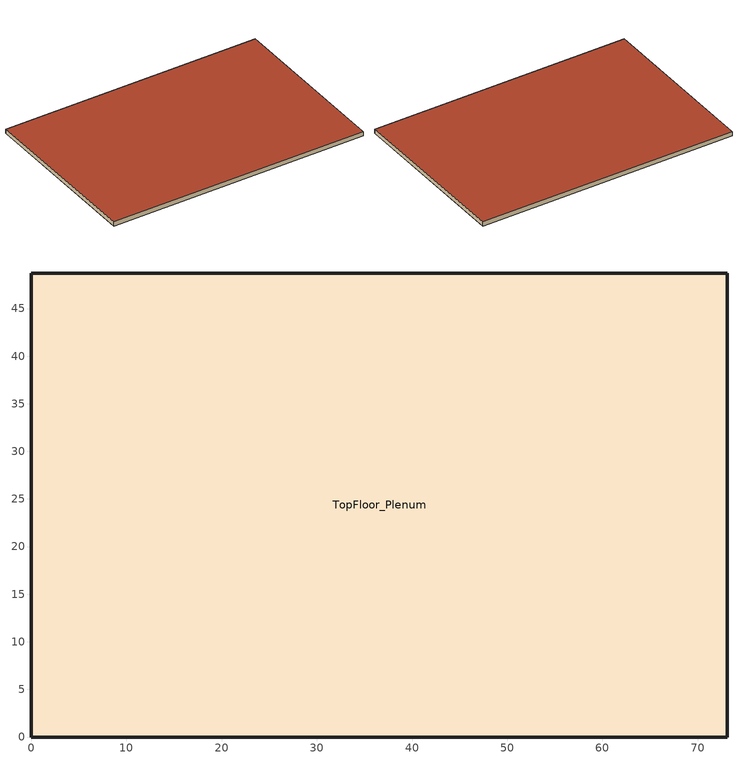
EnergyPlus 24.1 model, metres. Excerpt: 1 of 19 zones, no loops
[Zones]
TopFloor_Plenum
 floor to Perimeter_top_ZN_1 (DropCeiling): 73.11,0 0,0 4.57,4.57 68.53,4.57 z46.34
 floor to Perimeter_top_ZN_2 (DropCeiling): 73.11,0 68.53,4.57 68.53,44.16 73.11,48.74 z46.34
 floor to Perimeter_top_ZN_3 (DropCeiling): 0,48.74 73.11,48.74 68.53,44.16 4.57,44.16 z46.34
 floor to Perimeter_top_ZN_4 (DropCeiling): 0,0 0,48.74 4.57,44.16 4.57,4.57 z46.34
 floor to Core_top (DropCeiling): 4.57,44.16 68.53,44.16 68.53,4.57 4.57,4.57 z46.34
 wall outside (Mass Non-res Ext Wall): 73.11,0 73.11,48.74 0,48.74 0,0 73.11,0 z46.34:47.56
 roof outside (IEAD Non-res Roof): 73.11,0 73.11,48.74 0,48.74 0,0 z47.56
[Building]
Ref Bldg Large Office New2004_v1.3_5.0: Loads convergence tolerance value=0.04; Maximum number of warmup days=25; Minimum number of warmup days=6; North axis=0; Solar distribution=FullInteriorAndExterior; Temperature convergence tolerance value=0.2; Terrain=City
[Site:GroundTemperature:BuildingSurface]
19.527, 19.502, 19.536, 19.598, 20.002, 21.64, 22.225, 22.375, 21.449, 20.121, 19.802, 19.633
[Site:Location]
USA IL-CHICAGO-OHARE: Elevation=190; Latitude=41.77; Longitude=-87.75; Time zone=-6
[Site:WaterMainsTemperature]
Annual average outdoor air temperature=9.69; Calculation method=Correlation; Maximum difference in monthly average outdoor air temperatures=28.1
[SizingPeriod:DesignDay] Barometric pressure=99063; Day of month=21; Daylight saving time indicator=No; Humidity condition type=WetBulb; Rain indicator=No; Snow indicator=No; Solar model indicator=ASHRAEClearSky
Name | Daily dry bulb temperature range | Day type | Maximum dry bulb temperature | Month | Sky clearness | Wetbulb or dewpoint at maximum dry bulb | Wind direction | Wind speed
CHICAGO Ann Clg .4% Condns WB=>MDB | 10.7 | SummerDesignDay | 31.2 | 7 | 1 | 25.5 | 230 | 5.3
CHICAGO Ann Htg 99.6% Condns DB | 0 | WinterDesignDay | -20.6 | 1 | 0 | -20.6 | 270 | 4.9
[Construction]
DropCeiling: Std AC02
IEAD Non-res Roof: Roof Membrane, IEAD NonRes Roof Insulation, Metal Decking
Mass Non-res Ext Wall: 1IN Stucco, 8IN Concrete HW, Mass NonRes Wall Insulation, 1/2IN Gypsum
[Material] Thermal absorptance=0.9
Name | Conductivity | Density | Roughness | Solar absorptance | Specific heat | Thickness | Visible absorptance
1/2IN Gypsum | 0.16 | 784.9 | Smooth | 0.92 | 830 | 0.0127 | 0.92
1IN Stucco | 0.6918 | 1858 | Smooth | 0.92 | 837 | 0.0253 | 0.92
8IN CONCRETE HW | 1.311 | 2240 | Rough | 0.7 | 836.8 | 0.2032 | 0.7
IEAD NonRes Roof Insulation | 0.049 | 265 | MediumRough | 0.7 | 836.8 | 0.127339 | 0.7
Mass NonRes Wall Insulation | 0.049 | 265 | MediumRough | 0.7 | 836.8 | 0.0495495 | 0.7
Metal Decking | 45.006 | 7680 | MediumSmooth | 0.7 | 418.4 | 0.0015 | 0.3
Roof Membrane | 0.16 | 1121.29 | VeryRough | 0.7 | 1460 | 0.0095 | 0.7
Std AC02 | 0.057 | 288 | MediumSmooth | 0.7 | 1339 | 0.0127 | 0.2
[AirLoopHVAC:ReturnPlenum]
VAV_3 Return Plenum: Zone=TopFloor_Plenum
[Exterior:FuelEquipment]
Elevators: Design level=244444; End use subcategory=Elevators; Fuel use type=Electricity; Schedule=BLDG_ELEVATORS
[Exterior:Lights]
Exterior Facade Lighting: Control option=AstronomicalClock; Design level=51262; End use subcategory=Exterior Facade Lighting; Schedule=ALWAYS_ON
[UtilityCost:Charge:Simple] Season=Annual
Name | Category variable | Cost per unit value or variable | Source variable | Tariff | Utility cost charge simple
UtilityCost:Charge:Simple 10 | EnergyCharges | 0.000536 | totalEnergy | PSI_CS_CommercialElectricService | QualPollutionControlAdjustEnergyCharge
UtilityCost:Charge:Simple 11 | EnergyCharges | 0.001127 | totalEnergy | PSI_CS_CommercialElectricService | SoxNoxRiderAdjustEnergyCharge
UtilityCost:Charge:Simple 12 | EnergyCharges | 2.1e-05 | totalEnergy | PSI_CS_CommercialElectricService | DSMRiderAdjustEnergyCharge
UtilityCost:Charge:Simple 13 | EnergyCharges | 3.4e-05 | totalEnergy | PSI_CS_CommercialElectricService | PurchPowerTrackerAdjustEnergyCharge
UtilityCost:Charge:Simple 14 | EnergyCharges | -0.000203 | totalEnergy | PSI_CS_CommercialElectricService | MidwestISOAdjustEnergyCharge
UtilityCost:Charge:Simple 15 | EnergyCharges | 0.000807 | totalEnergy | PSI_CS_CommercialElectricService | CleanCoalRiderEnergyCharge
UtilityCost:Charge:Simple 16 | Taxes | 0.08 | SubTotal | PSI_CS_CommercialElectricService | TaxofeightPercent
UtilityCost:Charge:Simple 17 | EnergyCharges | IN_MonthlyGasRates | totalEnergy | IN_EIAMonthlyRateGas | MonthlyRateGasCharge
UtilityCost:Charge:Simple 18 | Taxes | 0.08 | SubTotal | IN_EIAMonthlyRateGas | TaxofEightPercent
[UtilityCost:Qualify] Season=Annual; Threshold test=Count; Threshold value or variable=75; Variable=TotalDemand
Name | Number of months | Qualify type | Tariff | Utility cost qualify
UtilityCost:Qualify 1 | 12 | Minimum | PSI_LLF_LowLoadFactorService | MinDemand75kw
UtilityCost:Qualify 2 | 1 | Maximum | PSI_CS_CommercialElectricService | MaxDemand75kw
[UtilityCost:Tariff]
Name | Conversion factor choice | Group | Monthly charge or variable | Output meter | Demand window length
IN_EIAMonthlyRateGas | MCF | Comm Gas | 0 | NaturalGas:Facility
PSI_CS_CommercialElectricService | kWh | Comm Elect | 9.4 | Electricity:Facility
PSI_LLF_LowLoadFactorService | kWh | Comm Elect | 15 | Electricity:Facility | HalfHour
[UtilityCost:Variable]
IN_MonthlyGasRates: January value=8.22; February value=7.51; March value=8.97; April value=9.01; May value=9.16; June value=10.44; July value=10.32; August value=10.13; September value=9.2; October value=8.18; November value=7.83; December value=7.63; Tariff=IN_EIAMonthlyRateGas; Variable type=Currency
[Zone]
TopFloor_Plenum: Floor area=Autocalculate; Multiplier=1; Part of total floor area=No; Type=1
[ZoneInfiltration:DesignFlowRate]
TopFloor_Plenum_Infiltration: Constant term coefficient=1; Design flow rate calculation method=Flow/ExteriorArea; Flow rate per exterior surface area=0.000302; Schedule=INFIL_QUARTER_ON_SCH; Temperature term coefficient=0; Velocity squared term coefficient=0; Velocity term coefficient=0; Zone or zonelist or space or spacelist=TopFloor_Plenum
[Schedule:Compact]
ALWAYS_ON: Through: 12/31, For: AllDays, Until: 24:00, 1
BLDG_ELEVATORS: Through: 12/31, For: AllDays, Until: 04:00, 0.05, Until: 05:00, 0.1, Until: 06:00, 0.2, Until: 07:00, 0.4, Until: 09:00, 0.5, Until: 10:00, 0.35, Until: 16:00, 0.15, Until: 17:00, 0.35, Until: 19:00, 0.5, Until: 21:00, 0.4, Until: 22:00, 0.3, Until: 23:00, 0.2, Until: 24:00, 0.1
INFIL_QUARTER_ON_SCH: Through: 12/31, For: Weekdays SummerDesignDay, Until: 06:00, 1, Until: 22:00, 0.25, Until: 24:00, 1, For: Saturday WinterDesignDay, Until: 06:00, 1, Until: 18:00, 0.25, Until: 24:00, 1, For: Sunday Holidays AllOtherDays, Until: 24:00, 1
